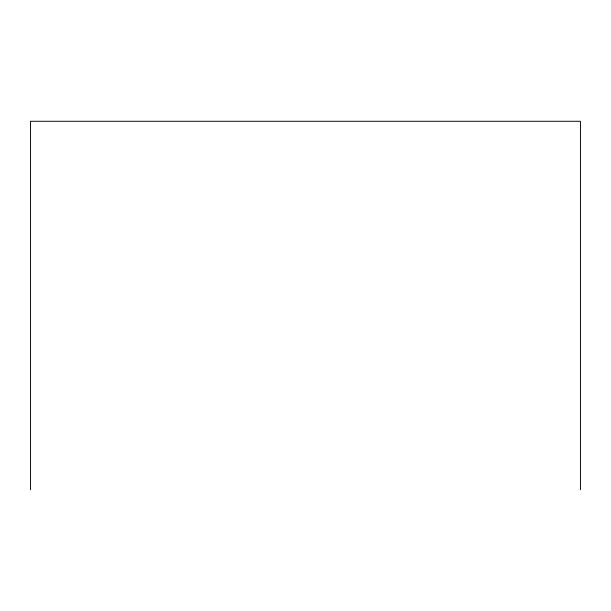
<?xml version="1.0" encoding="UTF-8"?>
<svg xmlns="http://www.w3.org/2000/svg" width="611" height="611" viewBox="0 0 611 611"><rect width="100%" height="100%" fill="white"/><g stroke="black" fill="none" stroke-linecap="round" stroke-linejoin="round"><path stroke-width="0.92" d="M580.45 489.717L580.45 121.284L30.55 121.284L30.55 489.717"/></g></svg>
